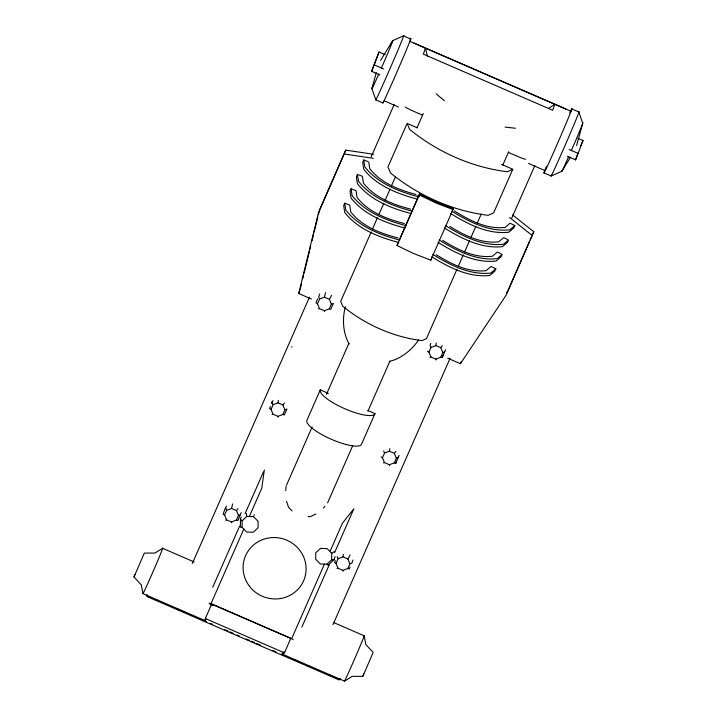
<?xml version="1.0" encoding="UTF-8"?>
<svg xmlns="http://www.w3.org/2000/svg" width="717" height="717" viewBox="0 0 717 717"><rect width="100%" height="100%" fill="white"/><g stroke="black" fill="none" stroke-linecap="round" stroke-linejoin="round"><path stroke-width="1.08" d="M241.181 517.011L240.446 519.09L240.374 527.156L242.059 527.336L246.702 532.041L253.334 532.229L258.066 527.802L258.12 521.34L253.477 516.643L246.845 516.446L242.113 520.874L242.059 527.336M326.961 564.189L331.693 559.762L331.747 553.309L327.104 548.604L320.472 548.406L315.74 552.843L315.686 559.296L320.329 564.001L326.961 564.189L328.099 565.238L334.014 559.699L335.117 556.589M285.76 490.562L286.11 486.099M204.981 620.572L143.041 593.685L141.258 584.821L133.998 576.997L134.85 574.595M282.597 654.263L344.527 681.15L352.19 676.391L362.847 676.337L363.698 673.935M241.181 512.637L237.883 520.551L236.368 520.148L231.457 521.985L226.572 519.861L224.582 515.03L226.662 510.316L231.573 508.478L232.595 503.952M282.83 414.516L284.9 409.801L286.925 409.022L284.335 414.91L282.83 414.516L277.909 416.344L273.025 414.229L271.044 409.398L273.114 404.684L278.035 402.846L278.339 400.328M329.282 308.875L331.353 304.16L333.378 303.39L330.788 309.278L329.282 308.875L324.362 310.712L319.477 308.588L317.497 303.757L319.567 299.043L324.487 297.214L325.509 292.679M350.03 566.905L349.313 568.931L347.808 568.527L342.896 570.356L338.012 568.24L336.022 563.41L338.092 558.695L343.013 556.858L343.326 554.34M399.082 455.376L395.775 463.29L394.269 462.886L389.349 464.724L384.464 462.599L382.475 457.769L384.554 453.054L389.465 451.226L389.779 448.708M445.535 349.744L442.228 357.658L440.722 357.254L435.802 359.092L430.917 356.967L428.936 352.137L431.007 347.422L435.927 345.585L436.232 343.076M291.658 347.136L291.909 346.678M264.34 469.895L261.777 488.205L249.65 515.783M311.42 299.034L298.702 293.513L318.348 213.254L345.764 150.14L373.629 154.28M300.342 288.53L301.409 284.192M302.735 278.77L303.524 275.516M304.062 273.347L309.368 251.658M309.896 249.489L310.694 246.236M312.02 240.813L313.616 234.307M314.145 232.138L317.864 216.955M318.393 214.786L319.719 209.364L345.764 150.14M372.024 88.173L376.308 72.569M576.611 145.551L582.607 123.709M345.334 306.966C342.099 319.047 342.968 333.055 349.134 344.035M340.557 678.56L338.908 679.841L147.146 596.598L147.344 596.033L150.4 597.369M379.831 74.9L371.63 71.341L379.033 51.991L385.181 54.662M371.63 71.341L379.033 51.991M298.702 293.513L300.073 289.614M225.29 508.093L223.148 514.152L224.582 515.03M226.455 506.238L225.738 508.263L226.662 510.316M270.318 406.503L269.601 408.52L271.044 409.398M271.385 403.474L272.102 401.448M272.908 400.606L272.191 402.622L273.114 404.684M317.488 298.846L316.054 302.879L317.497 303.757M319.719 293.961L318.644 296.99L319.567 299.043M205.322 618.529L211.658 604.117L290.761 638.453L284.425 652.864L205.322 618.529L205.645 617.624M331.613 295.323L329.372 299.33L331.353 304.16M412.033 211.139L419.606 193.931L436.25 201.961L453.395 208.602L430.792 260.172L413.655 253.54L397.003 245.51L398.24 242.507M397.003 245.51L419.606 193.931M284.425 652.864L284.739 651.959M430.792 260.172L431.141 259.204M453.395 208.602L453.045 209.57L435.9 202.938L419.257 194.907M335.296 560.515L334.579 562.531L336.022 563.41M350.138 554.976L347.897 558.973L349.887 563.813L347.808 568.527M352.979 560.004L351.913 563.033L349.887 563.813M430.8 343.344L430.083 345.37L431.007 347.422M395.775 463.29L396.483 461.273M442.228 357.658L442.945 355.641M338.908 679.841L339.114 679.286M447.704 358.195L460.422 363.716L461.112 361.771M460.422 363.716L506.345 294.866L533.771 231.752L512.628 214.93M567.398 156.333L575.599 159.891L577.723 153.904M575.599 159.891L583.002 140.532L577.875 138.309M253.477 516.643L254.257 514.743M398.016 237.972C380.53 233.428 362.139 226.59 350.712 211.838L349.717 205.098L344.734 203.198L343.676 205.6L344.734 212.492C357.891 229.207 378.791 237.21 398.76 242.48M404.352 223.561C386.866 219.017 368.484 212.178 357.048 197.426L356.053 190.686L351.07 188.786L350.013 191.188L351.07 198.08C364.227 214.804 385.128 222.799 405.096 228.069M367.731 161.486L363.743 159.963L362.694 162.365L363.743 169.257C376.9 185.981 397.801 193.975 417.769 199.245M192.308 563.562L309.439 297.223M371.155 156.88L394.126 104.637M236.368 520.148L238.447 515.433L240.473 514.654M212.716 587.277L239.648 526.036M245.035 513.784L263.444 471.938M371.227 231.941L340.692 301.373L342.744 306.213C365.105 324.559 393.257 337.089 421.999 340.62L426.472 338.612L457.007 269.18M372.571 228.875L377.509 217.645M378.863 214.58L383.801 203.35M385.146 200.285L390.084 189.055M391.437 185.99L395.479 176.803M417.025 127.787L423.317 113.492M209.014 603.194L211.022 603.606L243.807 529.056M328.386 393.391L320.284 389.869L306.849 420.422A29.818 7.546 23.7 0 0 331.675 439.431A29.818 7.546 23.7 0 0 361.547 444.173L374.982 413.619L367.893 410.536M286.558 485.077L312.11 426.974M326.45 394.359L348.865 343.389M399.575 239.469L411.146 213.155M327.579 502.886L352.683 445.804M367.929 411.146L389.896 361.198M293.217 639.752L291.676 638.623L324.46 564.073M330.304 550.79L342.421 523.222L353.884 508.774L334.588 552.655M458.36 266.115L463.299 254.885M464.643 251.819L469.581 240.589M470.926 237.524L475.873 226.294M477.217 223.229L481.259 214.042M502.814 165.027L508.649 151.753M301.821 627.169L329.202 564.906M512.798 169.275L493.637 212.85L488.125 215.324C452.705 210.968 418.011 195.526 390.469 172.931L387.942 166.962L407.095 123.396L409.631 129.356C437.173 151.959 471.867 167.402 507.286 171.748L512.798 169.275L501.622 164.426M394.269 462.886L396.34 458.172L398.365 457.401M440.722 357.254L442.792 352.54L444.818 351.76M332.984 624.624L450.106 358.285M511.821 217.95L534.801 165.708M436.295 254.75C451.145 263.928 468.147 272.774 486.144 270.632L491.011 266.437L495.832 268.785L494.775 271.187L489.774 275.453C468.819 277.766 449.03 267.468 431.733 256.794M454.408 210.968C469.518 220.352 486.789 229.565 505.153 227.397L510.029 223.202L514.842 225.559L513.784 227.961L508.783 232.218C487.829 234.531 468.04 224.233 450.742 213.558M508.174 289.955L529.28 241.961M530.177 239.926L533.771 231.752M580.6 146.008L583.002 140.532M133.998 576.997L144.305 553.094L154.953 553.04L162.616 548.281L194.164 561.976M362.847 676.337L373.154 652.434L365.894 644.61L364.102 635.755L333.575 622.499M418.638 339.975C411.746 350.004 401.224 358.643 389.241 361.449M380.61 60.38L392.728 40.609L403.456 35.85L410.527 38.924M570.553 157.148L561.895 171.273L551.176 176.032L544.095 172.958M506.489 292.832L507.726 290.977M284.9 409.801L282.91 404.962L284.443 402.981M238.447 515.433L236.458 510.603L237.99 508.613M442.792 352.54L440.803 347.709L442.335 345.719M396.34 458.172L394.35 453.341L395.883 451.36M323.43 508.066L324.909 506.399M514.842 225.559L509.841 229.816C488.886 232.129 469.097 221.831 451.8 211.156M495.832 268.785L490.831 273.052C469.877 275.364 450.088 265.066 432.79 254.392M331.747 553.309L334.086 551.633M548.469 108.455L554.806 104.288L552.69 110.275L423.335 54.125L425.459 48.138L427.44 56.249M315.91 514.008L310.201 516.688L308.122 516.616M318.536 308.919L319.477 308.588M429.976 357.299L430.917 356.967M272.084 414.56L273.025 414.229M383.523 462.931L384.464 462.599M225.631 520.192L226.572 519.861M337.062 568.572L338.012 568.24M331.693 559.762L334.014 559.699M505.073 127.097L515.398 128.235M344.384 154.03L373.315 158.332M416.039 194.468C398.876 189.951 380.933 183.068 369.721 168.603L368.726 161.863M418.827 196.843C398.858 191.573 377.958 183.579 364.801 166.855L363.743 159.963M410.689 209.158C393.203 204.614 374.821 197.767 363.385 183.014L362.39 176.274L358.401 174.751M412.49 211.255C392.522 205.985 371.621 197.991 358.464 181.267L357.407 174.374L356.349 176.776L357.407 183.669C370.564 200.393 391.464 208.387 411.433 213.657M406.154 225.667C386.185 220.397 365.285 212.402 352.128 195.678L351.07 188.786M399.817 240.078C379.84 234.809 358.948 226.805 345.791 210.09L344.734 203.198M571.718 108.894L578.798 111.969L582.679 123.064A26.493 0.484 -66.5 0 1 571.27 150.722M414.085 43.092L565.937 109.02M409.774 41.335L571.467 111.529M374.435 64.96L383.658 68.966M569.181 149.503L578.404 153.51M422.582 115.159L413.386 111.171A19.897 5.037 23.7 0 1 405.293 107.057M508.38 152.407L517.566 156.396A19.897 5.037 23.7 0 0 525.489 159.317M384.178 100.792L398.41 106.976M528.554 163.467L544.821 170.529M382.914 102.979L375.833 99.914L371.953 88.809M408.116 123.835L417.258 127.805M324.487 297.214L329.372 299.33M435.927 345.585L440.803 347.709M278.035 402.846L282.91 404.962M389.465 451.226L394.35 453.341M231.573 508.478L236.458 510.603M343.013 556.858L347.897 558.973M211.022 603.606L291.676 638.623M210.054 604.35L213.11 605.677M155.499 599.582L158.565 600.909M176.92 608.876L179.985 610.203M182.019 611.09L185.085 612.417M203.44 620.393L206.505 621.72M210.583 623.494L212.626 624.373M224.869 629.687L227.925 631.014M229.969 631.901L233.025 633.228M237.103 635.002L239.146 635.889M246.29 638.99L249.346 640.317M251.389 641.204L254.445 642.531M256.489 643.418L260.567 645.183M272.81 650.498L275.866 651.834M280.965 654.047L284.031 655.374M294.23 659.801L297.286 661.128M307.485 665.555L310.551 666.882M328.906 674.858L331.971 676.185M334.005 677.072L337.071 678.399M507.546 239.496L503.684 237.614L498.817 241.808C481.188 243.914 464.464 235.427 449.864 226.482M501.201 253.908L497.347 252.025L492.48 256.22C474.484 258.362 457.482 249.516 442.631 240.338M427.493 351.258L428.936 352.137M381.041 456.899L382.475 457.769M445.463 225.568C462.761 236.243 482.55 246.54 503.504 244.228L508.505 239.971L507.448 242.373L502.447 246.63C481.492 248.942 461.703 238.644 444.406 227.97M439.127 239.98C456.424 250.654 476.213 260.952 497.168 258.64L502.169 254.374L501.111 256.776L496.11 261.042C475.156 263.354 455.367 253.056 438.069 242.382M509.563 217.475L532.39 235.651M417.742 195.338L419.167 196.53M436.142 93.828L444.415 100.765M292.088 510.907L288.512 507.277L286.549 501.264M240.446 519.09L242.113 520.874M383.631 451.002L384.554 453.054M337.178 556.634L338.092 558.695M435.802 359.092L436.079 359.952M389.349 464.724L389.627 465.584M324.362 310.712L324.64 311.572M342.896 570.356L343.165 571.216M277.909 416.344L278.187 417.204M231.457 521.985L231.734 522.845M246.361 513.551L246.845 516.446M147.021 594.536L147.146 596.598M374.982 413.619A29.818 7.546 23.7 0 1 345.11 408.878A29.818 7.546 23.7 0 1 320.284 389.869M162.616 548.29A24.952 0.457 -66.5 0 1 152.658 572.516A24.952 0.457 -66.5 0 1 143.113 593.084M205.779 619.031A24.952 0.457 -66.5 0 1 205.654 618.377M283.385 652.721A24.952 0.457 -66.5 0 1 283.26 652.067M364.102 635.755A24.952 0.457 -66.5 0 1 354.144 659.99A24.952 0.457 -66.5 0 1 344.599 680.55M569.719 112.919A35.205 0.636 -66.5 0 1 566.968 121.316A35.205 0.636 -66.5 0 1 548.469 163.808A35.205 0.636 -66.5 0 1 546.381 166.514M578.798 111.969A35.205 0.636 -66.5 0 1 564.736 146.169A35.205 0.636 -66.5 0 1 551.274 175.181M568.724 156.494A26.493 0.484 -66.5 0 1 561.976 170.628M390.147 45.96A26.493 0.484 -66.5 0 1 391.778 43.549A26.493 0.484 -66.5 0 1 381.319 68.267M378.773 74.039A26.493 0.484 -66.5 0 1 373.225 85.054M403.456 35.85A35.205 0.636 -66.5 0 1 389.394 70.06A35.205 0.636 -66.5 0 1 375.932 99.063M409.972 39.964A35.205 0.636 -66.5 0 1 397.568 70.607A35.205 0.636 -66.5 0 1 383.012 102.137M249.426 586.21A31.62 30.589 19.5 0 0 303.596 580.842A31.62 30.589 19.5 0 0 270.757 537.705A31.62 30.589 19.5 0 0 249.426 586.21"/></g></svg>
